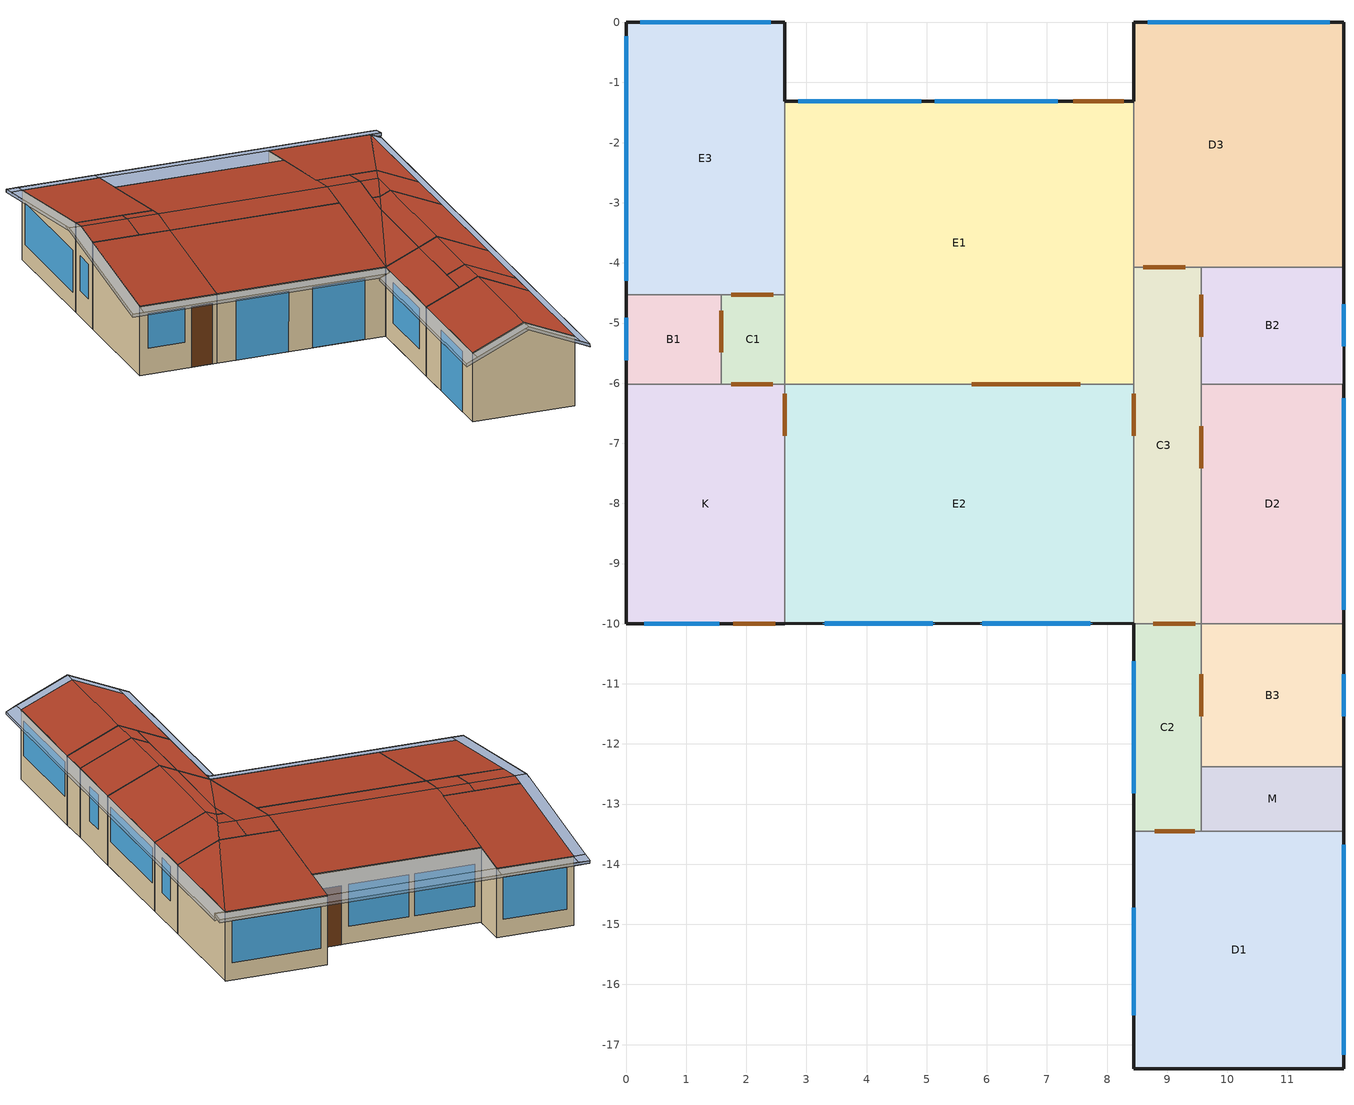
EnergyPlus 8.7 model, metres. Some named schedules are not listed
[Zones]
C1
 floor othersideconditionsmodel (Exterior Floor): 2.64,-6.02 1.59,-6.02 1.59,-4.53 2.64,-4.53 z0
 wall to E3 (Interior Wall): 2.64,-4.53 1.59,-4.53 z0:3.1
 wall to B1 (Interior Wall): 1.59,-4.53,0 1.59,-6.02,0 1.59,-6.02,3.01 1.59,-5,3.17 1.59,-4.53,3.1
 wall to K (Interior Wall): 1.59,-6.02 2.64,-6.02 z0:3.01
 wall to E1 (Interior Wall): 2.64,-6.02,0 2.64,-4.53,0 2.64,-4.53,3.1 2.64,-5,3.17 2.64,-6.02,3.01
 door inside (Interior Door): 2.45,-4.53 1.75,-4.53 / 1.59,-4.79 1.59,-5.49 / 1.75,-6.02 2.44,-6.02 z0:2.05
 roof outside (Exterior Roof): 2.64,-4.53,3.1 1.59,-4.53,3.1 1.59,-5,3.17 2.64,-5,3.17; 1.59,-6.02,3.01 2.64,-6.02,3.01 2.64,-5,3.17 1.59,-5,3.17
E3
 floor othersideconditionsmodel (Exterior Floor): 2.64,-4.53 0,-4.53 0,0 2.64,0 z0
 wall outside (Exterior Wall): 2.64,0 0,0 z0:2.4; 0,0,0 0,-4.53,0 0,-4.53,3.1 0,0,2.4; 2.64,-1.31,0 2.64,0,0 2.64,0,2.4 2.64,-1.31,2.6
 wall to B1 (Interior Wall): 0,-4.53 1.59,-4.53 z0:3.1
 wall to E1 (Interior Wall): 2.64,-4.53,0 2.64,-1.31,0 2.64,-1.31,2.6 2.64,-4.53,3.1
 window (Exterior Window): 2.41,0 0.24,0 / 0,-0.23 0,-4.3 z0.6:2.05
 roof outside (Exterior Roof): 2.64,0,2.4 0,0,2.4 0,-4.53,3.1 2.64,-4.53,3.1
B1
 floor othersideconditionsmodel (Exterior Floor): 1.59,-6.02 0,-6.02 0,-4.53 1.59,-4.53 z0
 wall outside (Exterior Wall): 0,-4.53,0 0,-6.02,0 0,-6.02,3.01 0,-5,3.17 0,-4.53,3.1
 wall to K (Interior Wall): 0,-6.02 1.59,-6.02 z0:3.01
 window (Exterior Window): 0,-4.92 0,-5.62 z0.9:2.1
 roof outside (Exterior Roof): 0,-6.02,3.01 1.59,-6.02,3.01 1.59,-5,3.17 0,-5,3.17; 1.59,-4.53,3.1 0,-4.53,3.1 0,-5,3.17 1.59,-5,3.17
K
 floor othersideconditionsmodel (Exterior Floor): 2.64,-10 0,-10 0,-6.02 2.64,-6.02 z0
 wall outside (Exterior Wall): 0,-10 2.64,-10 z0:2.4; 0,-6.02,0 0,-10,0 0,-10,2.4 0,-6.02,3.01
 wall to E2 (Interior Wall): 2.64,-9.99,0 2.64,-6.02,0 2.64,-6.02,3.01 2.64,-10,2.4
 window (Exterior Window): 0.3,-10 1.55,-10 z0.9:2.1
 door (Exterior Door): 1.78,-10 2.48,-10 z0:2.1
 door inside (Interior Door): 2.64,-6.87 2.64,-6.18 z0:2.05
 roof outside (Exterior Roof): 0,-10,2.4 2.64,-10,2.4 2.64,-6.02,3.01 0,-6.02,3.01
E1
 floor othersideconditionsmodel (Exterior Floor): 8.44,-6.02 2.64,-6.02 2.64,-1.31 8.44,-1.31 z0
 wall outside (Exterior Wall): 8.44,-1.31 2.64,-1.31 z0:2.6
 wall to E2 (Interior Wall): 2.64,-6.02 8.44,-6.02 z0:3.01
 wall to C3 (Interior Wall): 8.44,-6.02,0 8.44,-4.07,0 8.44,-4.07,3.03 8.44,-5,3.17 8.44,-6.02,3.01
 wall to D3 (Interior Wall): 8.44,-4.07,0 8.44,-1.31,0 8.44,-1.31,2.6 8.44,-4.07,3.03
 window (Exterior Window): 4.91,-1.31 2.86,-1.31 / 7.18,-1.31 5.13,-1.31 z0.6:2.05
 door (Exterior Door): 8.28,-1.31 7.43,-1.31 z0:2.05
 door inside (Interior Door): 5.75,-6.02 7.55,-6.02 z0:2.05
 roof outside (Exterior Roof): 8.44,-1.31,2.6 2.64,-1.31,2.6 2.64,-5,3.17 8.44,-5,3.17; 2.64,-6.02,3.01 8.44,-6.02,3.01 8.44,-5,3.17 2.64,-5,3.17
E2
 floor othersideconditionsmodel (Exterior Floor): 8.44,-9.99 2.64,-9.99 2.64,-6.02 8.44,-6.02 z0
 wall outside (Exterior Wall): 2.64,-9.99,0 8.44,-9.99,0 8.44,-10,2.4 2.64,-10,2.4
 wall to C3 (Interior Wall): 8.44,-9.99,0 8.44,-6.02,0 8.44,-6.02,3.01 8.44,-10,2.4
 window x2 (Exterior Window): 3.3,-9.99,0 5.1,-9.99,0 5.1,-10,2.1 3.3,-10,2.1
 window (Exterior Window): 5.93,-9.99,0.01 7.72,-9.99,0.01 7.72,-10,2.1 5.93,-10,2.1
 door inside (Interior Door): 8.44,-6.87 8.44,-6.18 z0:2.05
 roof outside (Exterior Roof): 2.64,-10,2.4 8.44,-10,2.4 8.44,-6.02,3.01 2.64,-6.02,3.01
C3
 floor othersideconditionsmodel (Exterior Floor): 9.57,-10 8.44,-10 9.57,-6.78 z0; 8.44,-9.99 8.44,-4.07 9.57,-4.07 9.57,-6.78 z0
 wall to D2 (Interior Wall): 9.57,-10 9.57,-7.42 / 9.57,-6.72 9.57,-6.02 z0:1.03; 9.57,-6.72 9.57,-6.02 z1.03:2.05; 9.57,-7.42 9.57,-6.72 z0:2.05; 9.57,-10,2.4 9.57,-6.78,2.9 9.57,-10,2.9; 9.57,-7.42,2.05 9.57,-6.02,2.05 9.57,-6.02,3.01 9.57,-7.42,2.8; 9.57,-10,1.03 9.57,-7.42,1.03 9.57,-7.42,2.8 9.57,-10,2.4
 wall to C2 (Interior Wall): 8.44,-10,0 9.57,-10,0 9.57,-10,2.9 8.44,-10,2.4
 wall to B2 (Interior Wall): 9.57,-6.02,0 9.57,-4.07,0 9.57,-4.07,3.03 9.57,-5,3.17 9.57,-6.02,3.01
 wall to D3 (Interior Wall): 9.57,-4.07 8.44,-4.07 z0:3.03
 door inside (Interior Door): 9.57,-7.41 9.57,-6.72 / 8.77,-10 9.47,-10 / 9.57,-5.22 9.57,-4.53 / 9.3,-4.07 8.6,-4.07 z0:2.05
 roof outside (Exterior Roof): 9.57,-6.78,2.9 8.44,-10,2.4 9.57,-10,2.9; 8.44,-10,2.4 9.57,-6.78,2.9 9.57,-5,3.17 8.44,-5,3.17; 9.57,-4.07,3.03 8.44,-4.07,3.03 8.44,-5,3.17 9.57,-5,3.17
D3
 floor othersideconditionsmodel (Exterior Floor): 11.94,-4.07 10.52,-4.07 11.94,-0.01 z0; 10.52,-4.07 8.44,-4.07 8.44,0 11.94,0 z0
 wall outside (Exterior Wall): 11.94,-4.07 11.94,-0.01 11.94,0 8.44,0 z0:2.4; 8.44,0,0 8.44,-1.31,0 8.44,-1.31,2.6 8.44,0,2.4
 wall to B2 (Interior Wall): 9.57,-4.07,0 11.94,-4.07,0 11.94,-4.07,2.4 10.52,-4.07,3.03 9.57,-4.07,3.03
 window (Exterior Window): 11.71,0 8.68,0 z0.6:2.05
 roof outside (Exterior Roof): 11.94,-4.07,2.4 11.94,-0.01,2.4 10.52,-4.07,3.03; 11.94,0,2.4 8.44,0,2.4 8.44,-4.07,3.03 10.52,-4.07,3.03
M
 floor othersideconditionsmodel (Exterior Floor): 11.94,-13.45 9.57,-13.45 9.57,-12.38 11.94,-12.38 z0
 wall outside (Exterior Wall): 11.94,-13.45 11.94,-12.38 z0:2.4
 wall to B3 (Interior Wall): 11.94,-12.38,0 9.57,-12.38,0 9.57,-12.38,2.9 10.19,-12.38,3.17 11.94,-12.38,2.4
 wall to C2 (Interior Wall): 9.57,-12.38 9.57,-13.45 z0:2.9
 wall to D1 (Interior Wall): 9.57,-13.45,0 11.94,-13.45,0 11.94,-13.45,2.4 10.19,-13.45,3.17 9.57,-13.45,2.9
 roof outside (Exterior Roof): 9.57,-12.38,2.9 9.57,-13.45,2.9 10.19,-13.45,3.17 10.19,-12.38,3.17; 11.94,-13.45,2.4 11.94,-12.38,2.4 10.19,-12.38,3.17 10.19,-13.45,3.17
B3
 floor othersideconditionsmodel (Exterior Floor): 11.94,-12.38 9.57,-12.38 9.57,-10 11.94,-10 z0
 wall outside (Exterior Wall): 11.94,-12.38 11.94,-10 z0:2.4
 wall to D2 (Interior Wall): 11.94,-10,0 9.57,-10,0 9.57,-10,2.9 10.19,-10,3.17 11.94,-10,2.4
 wall to C2 (Interior Wall): 9.57,-10 9.57,-12.38 z0:2.9
 window (Exterior Window): 11.94,-11.54 11.94,-10.84 z0.9:2.1
 door inside (Interior Door): 9.57,-10.84 9.57,-11.54 z0:2.05
 roof outside (Exterior Roof): 9.57,-10,2.9 9.57,-12.38,2.9 10.19,-12.38,3.17 10.19,-10,3.17; 11.94,-12.38,2.4 11.94,-10,2.4 10.19,-10,3.17 10.19,-12.38,3.17
C2
 floor othersideconditionsmodel (Exterior Floor): 9.57,-13.45 8.44,-13.45 8.44,-10 9.57,-10 z0
 wall outside (Exterior Wall): 8.44,-10 8.44,-13.45 z0:2.4
 wall to D1 (Interior Wall): 8.44,-13.45,0 9.57,-13.45,0 9.57,-13.45,2.9 8.44,-13.45,2.4
 window (Exterior Window): 8.44,-10.62 8.44,-12.82 z0.7:2.1
 door inside (Hueco): 8.79,-13.45 9.46,-13.45 z0.05:2.37
 roof outside (Exterior Roof): 8.44,-10,2.4 8.44,-13.45,2.4 9.57,-13.45,2.9 9.57,-10,2.9
D1
 floor othersideconditionsmodel (Exterior Floor): 11.94,-17.4 8.44,-17.4 8.44,-13.45 11.94,-13.45 z0
 wall outside (Exterior Wall): 8.44,-13.45 8.44,-17.4 / 11.94,-17.4 11.94,-13.45 z0:2.4; 8.44,-17.4,0 11.94,-17.4,0 11.94,-17.4,2.4 10.19,-17.4,3.17 8.44,-17.4,2.4
 window (Exterior Window): 8.44,-14.72 8.44,-16.52 z0:2.1; 11.94,-17.17 11.94,-13.68 z0.9:2.1
 roof outside (Exterior Roof): 8.44,-13.45,2.4 8.44,-17.4,2.4 10.19,-17.4,3.17 10.19,-13.45,3.17; 11.94,-17.4,2.4 11.94,-13.45,2.4 10.19,-13.45,3.17 10.19,-17.4,3.17
D2
 floor othersideconditionsmodel (Exterior Floor): 11.94,-10 9.57,-10 9.57,-6.02 11.94,-6.02 z0
 wall outside (Exterior Wall): 11.94,-10 11.94,-6.02 z0:2.4
 wall to B2 (Interior Wall): 9.83,-6.02,3.01 9.57,-6.02,2.9 9.57,-6.02,3.01; 11.94,-6.02,0 9.57,-6.02,0 9.57,-6.02,2.9 10.19,-6.02,3.17 11.94,-6.02,2.4
 window (Exterior Window): 11.94,-9.77 11.94,-6.25 z0.9:2.1
 roof outside (Exterior Roof): 11.94,-10,2.4 11.94,-6.02,2.4 10.19,-6.02,3.17 10.19,-10,3.17; 9.83,-6.02,3.01 9.57,-6.78,2.9 9.57,-10,2.9 10.19,-10,3.17 10.19,-6.02,3.17; 9.57,-6.78,2.9 9.83,-6.02,3.01 9.57,-6.02,3.01
B2
 floor othersideconditionsmodel (Exterior Floor): 11.94,-6.02 9.57,-6.02 9.57,-4.07 11.94,-4.07 z0
 wall outside (Exterior Wall): 11.94,-6.02 11.94,-4.07 z0:2.4
 window (Exterior Window): 11.94,-5.38 11.94,-4.68 z0.9:2.1
 roof outside (Exterior Roof): 11.94,-6.02,2.4 11.94,-4.07,2.4 10.52,-4.07,3.03 10.19,-5,3.17 10.19,-6.02,3.17; 10.19,-5,3.17 9.83,-6.02,3.01 10.19,-6.02,3.17; 9.57,-6.02,3.01 9.83,-6.02,3.01 10.19,-5,3.17 9.57,-5,3.17; 10.52,-4.07,3.03 9.57,-4.07,3.03 9.57,-5,3.17 10.19,-5,3.17
shading: 12.3,0.4 -0.4,0.4 / -0.4,-10.4 8.44,-10.4 z2.24:2.34; 0,0 2.64,0 / 8.44,0 12.3,0 / 8.44,-10 0,-10 / 8.44,-17.4 8.44,-10.4 / 11.94,-0.01 11.94,-17.4 z2.3:2.4; 2.64,-1.31 8.44,-1.31 z2.5:2.6; 8.07,-10.4 8.07,-17.8 / 12.3,-17.8 12.3,-0.01 z2.14:2.24; -0.4,0.4,2.24 -0.4,-5,3.07 -0.4,-4.68,3.12 -0.4,0.4,2.34; -0.4,-4.68,3.12 -0.4,-10.4,2.24 -0.4,-10.4,2.34 -0.4,-5,3.17; 0,0,2.4 -0.4,0,2.4 -0.4,-5,3.17 0,-5,3.17; 8.44,0,2.4 2.64,0,2.4 2.64,-1.31,2.6 8.44,-1.31,2.6; 12.3,0.4,2.34 2.64,0.4,2.34 2.64,0,2.4 12.3,0,2.4; 2.64,0,2.3 8.44,0,2.3 8.44,-1.31,2.5 2.64,-1.31,2.5; 0,0.4,2.24 12.3,0.4,2.24 12.3,0,2.3 0,0,2.3; -0.4,0.4,2.24 0,0.4,2.24 0,-5,3.07 -0.4,-5,3.07; 0,-10,2.3 -0.4,-10,2.3 -0.4,-5,3.07 0,-5,3.07; 8.44,-10.4,2.24 -0.4,-10.4,2.24 -0.4,-10,2.3 8.44,-10,2.3; 0,-10.4,2.34 8.44,-10.4,2.34 8.44,-10,2.4 0,-10,2.4; -0.4,-10.4,2.34 0,-10.4,2.34 0,-5,3.17 -0.4,-5,3.17; 12.3,0,2.3 12.3,0.4,2.24 12.3,0.4,2.34 12.3,0,2.4; 0,-10,2.3 0,-5,3.07 0,-5.32,3.12 0,-10,2.4; 0,-5.32,3.12 0,0,2.3 0,0,2.4 0,-5,3.17; 2.64,0,2.3 2.64,-1.31,2.5 2.64,-1.31,2.6 2.64,0,2.4; 8.44,-1.31,2.5 8.44,0,2.3 8.44,0,2.4 8.44,-1.31,2.6; 8.44,-10.4,2.24 8.44,-10,2.3 8.44,-10,2.4 8.44,-10.4,2.34; 8.07,-17.4,2.14 8.07,-10.4,2.14 8.44,-10.4,2.3 8.44,-17.4,2.3; 8.07,-17.8,2.14 8.07,-17.4,2.14 10.19,-17.4,3.07 10.19,-17.8,3.07; 11.94,-17.4,2.3 10.19,-17.4,3.07 10.3,-17.4,3.12 11.94,-17.4,2.4; 10.3,-17.4,3.12 8.44,-17.4,2.3 8.44,-17.4,2.4 10.19,-17.4,3.17; 8.44,-10.4,2.3 8.07,-10.4,2.14 8.07,-10.4,2.24 8.44,-10.4,2.4; 8.44,-17.4,2.4 8.44,-17.8,2.4 10.19,-17.8,3.17 10.19,-17.4,3.17; 8.07,-10.4,2.24 8.07,-17.8,2.24 8.44,-17.8,2.4 8.44,-10.4,2.4; 8.07,-17.8,2.14 10.19,-17.8,3.07 10.08,-17.8,3.12 8.07,-17.8,2.24; 10.08,-17.8,3.12 12.3,-17.8,2.14 12.3,-17.8,2.24 10.19,-17.8,3.17; 11.94,-17.4,2.3 11.94,-17.8,2.3 10.19,-17.8,3.07 10.19,-17.4,3.07; 11.94,-17.8,2.4 11.94,-17.4,2.4 10.19,-17.4,3.17 10.19,-17.8,3.17; 12.3,-17.8,2.24 12.3,-0.01,2.24 11.94,-0.01,2.4 11.94,-17.8,2.4; 12.3,-0.01,2.14 12.3,-17.8,2.14 11.94,-17.8,2.3 11.94,-0.01,2.3; 12.3,-0.01,2.14 11.94,-0.01,2.3 11.94,-0.01,2.4 12.3,-0.01,2.24; 2.64,0.4,2.34 0,0.4,2.34 0,0,2.4 2.64,0,2.4; 0,0.4,2.34 -0.4,0.4,2.34 -0.4,0,2.4 0,0,2.4
[Building]
Building: North Axis {deg}=0; Terrain=Suburbs; Loads Convergence Tolerance Value=0.04; Temperature Convergence Tolerance Value {deltaC}=0.4; Solar Distribution=FullExterior; Maximum Number of Warmup Days=25; Minimum Number of Warmup Days=6
[Site:Location]
Template: Latitude {deg}=0; Longitude {deg}=0; Time Zone {hr}=0; Elevation {m}=0
[Site:WeatherStation]
Wind Sensor Height Above Ground {m}=20; Wind Speed Profile Exponent=0.14; Wind Speed Profile Boundary Layer Thickness {m}=270; Air Temperature Sensor Height Above Ground {m}=1.5
[Site:HeightVariation]
Wind Speed Profile Exponent=0.22; Wind Speed Profile Boundary Layer Thickness {m}=370; Air Temperature Gradient Coefficient {K/m}=0.0065
[Site:GroundTemperature:Shallow]
21.93, 20.89, 18.9, 17.02, 13.49, 11.64, 11.15, 12.12, 14.32, 17.05, 19.72, 21.47
[Site:GroundTemperature:Undisturbed:KusudaAchenbach]
GroundTemp_KA: 1.5, 1500, 2085
[Site:GroundDomain:Slab]
Base: 10, 0.579258, 5, 1.5, 2800, 850, 30, 50, Site:GroundTemperature:Undisturbed:KusudaAchenbach, GroundTemp_KA, 0, GroundCoupled_OSC, OnGrade, No, Full, No, Hourly, 1.6, 6
[Material]
Name | Roughness | Thickness {m} | Conductivity {W/m-K} | Density {kg/m3} | Specific Heat {J/kg-K} | Thermal Absorptance | Solar Absorptance | Visible Absorptance
Baldosa ceramica | Smooth | 0.005 | 1 | 2000 | 800 | 0.95 | 0.45 | 0.45
Cahapa acero (1mm) | Smooth | 0.001 | 50 | 7800 | 450 | 0.25 | 0.8 | 0.8
Contrapiso hormigon (8cm) | MediumSmooth | 0.08 | 1.35 | 2000 | 1000 | 0.9 | 0.5 | 0.5
MDF (5mm) | MediumSmooth | 0.005 | 0.14 | 600 | 1700 | 0.6 | 0.9 | 0.9
Mortero (2cm) | Smooth | 0.02 | 0.41 | 999 | 1000 | 0.9 | 0.5 | 0.5
Ladrillo de campo (12cm) | MediumRough | 0.12 | 0.65 | 1300 | 1000 | 0.93 | 0.55 | 0.55
MatExtWall | MediumRough | 0.2 | 0.1 | 1300 | 1000 | 0.9 | 0.1 | 0.1
MatExtRoof | MediumSmooth | 0.2 | 0.1 | 1300 | 1000 | 0.9 | 0.1 | 0.1
[Material:InfraredTransparent]
IRTMaterial
[Material:AirGap]
Camara de aire (3cm): Thermal Resistance {m2-K/W}=0.18
[WindowMaterial:Glazing]
Vidrio 5mm: Optical Data Type=SpectralAverage; Thickness {m}=0.005; Solar Transmittance at Normal Incidence=0.88; Front Side Solar Reflectance at Normal Incidence=0.0808; Back Side Solar Reflectance at Normal Incidence=0.0808; Visible Transmittance at Normal Incidence=0.88; Front Side Visible Reflectance at Normal Incidence=0.0808; Back Side Visible Reflectance at Normal Incidence=0.0808; Infrared Transmittance at Normal Incidence=0; Front Side Infrared Hemispherical Emissivity=0.84; Back Side Infrared Hemispherical Emissivity=0.84; Conductivity {W/m-K}=1.4; Dirt Correction Factor for Solar and Visible Transmittance=1; Solar Diffusing=No; Young's modulus {Pa}=72000000000; Poisson's ratio=0.22
[WindowMaterial:Blind]
ProtB1: Slat Orientation=Horizontal; Slat Width {m}=0.035; Slat Separation {m}=0.035; Slat Thickness {m}=0.002; Slat Angle {deg}=0; Slat Conductivity {W/m-K}=0.17; Slat Beam Solar Transmittance=0; Front Side Slat Beam Solar Reflectance=0.8; Back Side Slat Beam Solar Reflectance=0.8; Slat Diffuse Solar Transmittance=0; Front Side Slat Diffuse Solar Reflectance=0.8; Back Side Slat Diffuse Solar Reflectance=0.8; Slat Beam Visible Transmittance=0; Front Side Slat Beam Visible Reflectance=0.8; Back Side Slat Beam Visible Reflectance=0.8; Slat Diffuse Visible Transmittance=0; Front Side Slat Diffuse Visible Reflectance=0.8; Back Side Slat Diffuse Visible Reflectance=0.8; Slat Infrared Hemispherical Transmittance=0; Front Side Slat Infrared Hemispherical Emissivity=0.9; Back Side Slat Infrared Hemispherical Emissivity=0.9; Blind to Glass Distance {m}=0.05; Blind Top Opening Multiplier=0; Blind Bottom Opening Multiplier=0; Blind Left Side Opening Multiplier=0; Blind Right Side Opening Multiplier=0
[Construction]
Exterior Floor: Contrapiso hormigon (8cm), Mortero (2cm), Baldosa ceramica
Exterior Window: Vidrio 5mm
Exterior Door: Cahapa acero (1mm)
Interior Door: MDF (5mm), Camara de aire (3cm), MDF (5mm)
Hueco: IRTMaterial
Interior Wall: Ladrillo de campo (12cm)
Exterior Wall: MatExtWall
Exterior Roof: MatExtRoof
[WindowProperty:ShadingControl] Shading Type=ExteriorBlind; Shading Control Is Scheduled=No; Glare Control Is Active=No; Shading Device Material=ProtB1; Type of Slat Angle Control for Blinds=FixedSlatAngle
Name | Shading Control Type | Setpoint {W/m2, W or deg C} | Setpoint 2 {W/m2 or deg C}
ControlProtB1_occup | OnNightAndOnDayIfCoolingAndHighSolarOnWindow | 300 | 0
ControlProtB1_unoccup | OnIfHighZoneAirTempAndHighSolarOnWindow | 23 | 300
[Zone] Type=1; Multiplier=1; Zone Inside Convection Algorithm=TARP; Part of Total Floor Area=Yes
Name | Volume {m3} | Floor Area {m2}
C1 | 3.8353 | 1.2751
E3 | 24.6503 | 9.2456
B1 | 5.0303 | 1.6724
K | 21.6839 | 8.2633
E1 | 70.2909 | 24.67
E2 | 53.9821 | 20.5499
M | 5.3451 | 1.9115
D1 | 28.5443 | 10.411
D2 | 21.7579 | 7.7802
B3 | 12.726 | 4.551
C2 | 6.6169 | 2.5534
C3 | 16.2172 | 6.4246
D3 | 29.4577 | 14.2386
B2 | 10.3789 | 3.6735
[SurfaceProperty:OtherSideConditionsModel]
GroundCoupled_OSC: Type of Modeling=GroundCoupledSurface
[ZoneControl:Thermostat]
HVACThermostat: Zone or ZoneList=ZonasHVAC; Control Type Schedule=Siempre4; Control 1=DualSP
[ThermostatSetpoint:DualSetpoint]
DualSP: Heating Setpoint Temperature Schedule=Set Heating; Cooling Setpoint Temperature Schedule=Set Cooling
[Schedule:Compact]
Siempre4: Through: 12/31, For: AllDays, Until: 24:00, 4
Set Heating; Set Cooling: Through: 12/31, For: AllDays, Until: 24:00, 0
[AirflowNetwork:SimulationControl]
Filtraciones: AirflowNetwork Control=MultizoneWithoutDistribution; Wind Pressure Coefficient Type=SurfaceAverageCalculation; Height Selection for Local Wind Pressure Calculation=OpeningHeight; Building Type=LowRise; Maximum Number of Iterations=1000; Initialization Type=ZeroNodePressures; Relative Airflow Convergence Tolerance=0.001; Absolute Airflow Convergence Tolerance {kg/s}=1e-05; Convergence Acceleration Limit=-0.5; Ratio of Building Width Along Short Axis to Width Along Long Axis=0.579258; Height Dependence of External Node Temperature=No
[AirflowNetwork:MultiZone:Zone] Minimum Venting Open Factor=0; Indoor and Outdoor Temperature Difference Lower Limit For Maximum Venting Open Factor {deltaC}=0; Indoor and Outdoor Temperature Difference Upper Limit for Minimum Venting Open Factor {deltaC}=100; Indoor and Outdoor Enthalpy Difference Lower Limit For Maximum Venting Open Factor {deltaJ/kg}=0; Indoor and Outdoor Enthalpy Difference Upper Limit for Minimum Venting Open Factor {deltaJ/kg}=300000; Venting Availability Schedule=OcupacionCasa; Single Sided Wind Pressure Coefficient Algorithm=Standard; Facade Width {m}=10
C1; E3; B1; K; E1; E2; D1; D2; B3; C2; C3; D3; B2
[AirflowNetwork:MultiZone:Surface] Window/Door Opening Factor, or Crack Factor=1; Minimum Venting Open Factor=0; Indoor and Outdoor Temperature Difference Lower Limit For Maximum Venting Open Factor {deltaC}=0; Indoor and Outdoor Temperature Difference Upper Limit for Minimum Venting Open Factor {deltaC}=100; Indoor and Outdoor Enthalpy Difference Lower Limit For Maximum Venting Open Factor {deltaJ/kg}=0; Indoor and Outdoor Enthalpy Difference Upper Limit for Minimum Venting Open Factor {deltaJ/kg}=300000; Equivalent Rectangle Method=PolygonHeight; Equivalent Rectangle Aspect Ratio=1
Name | Leakage Component | Ventilation Control Mode | Ventilation Control Zone Temperature Setpoint Schedule | Venting Availability Schedule
Block:E3_Partition_4_0_0_0_0_0_Door_10002; Block:E1_Partition_4_0_0_0_0_0_Door; Block:E2_Partition_4_0_0_0_0_0_Door; Block:D1_Partition_1_0_0_0_0_0_Hole; Block:D2_Partition_4_0_6_0_6_0_Door; Block:C2_Partition_2_1_0_0_0_0_Door; Block:D3_Partition_7_0_0_0_0_0_Door_10042 | tipoPA | AdjacentTemperature | Set Cooling | Siempre1
Block:C1_Partition_2_0_0_0_0_0_Door; Block:C1_Partition_3_0_0_0_0_0_Door; Block:E2_Partition_2_0_0_0_0_0_Door_10012; Block:C2_Partition_5_0_0_0_0_0_Door_10036; Block:C3_Partition_8_0_0_0_0_0_Door | tipoPA | AdjacentTemperature | Set Cooling | Siempre0
Block:B1_Wall_1_0_0_0_0_0_Win; Block:E1_Wall_1_0_0_1_0_0_Win; Block:E2_Wall_3_0_0_0_0_1_Win; Block:D1_Wall_3_0_0_0_0_0_Win; Block:B3_Wall_4_0_0_0_0_0_Win; Block:B2_Wall_1_0_0_0_0_0_Win | tipoV | Temperature | Set Cooling | OcupacionCasa
Block:K_Wall_4_0_0_1_0_0_Door; Block:E1_Wall_1_0_0_0_0_1_Door | tipoPB | NoVent
Block:C1_Roof_5_0_0 | TechoBlock:C1_Roof_5_0_0 | NoVent
Block:C1_Roof_6_0_0 | TechoBlock:C1_Roof_6_0_0 | NoVent
Block:E3_Roof_7_0_0 | TechoBlock:E3_Roof_7_0_0 | NoVent
Block:B1_Roof_5_0_0 | TechoBlock:B1_Roof_5_0_0 | NoVent
Block:B1_Roof_6_0_0 | TechoBlock:B1_Roof_6_0_0 | NoVent
Block:K_Roof_6_0_0 | TechoBlock:K_Roof_6_0_0 | NoVent
Block:E1_Roof_7_0_0 | TechoBlock:E1_Roof_7_0_0 | NoVent
Block:E1_Roof_8_0_0 | TechoBlock:E1_Roof_8_0_0 | NoVent
Block:E2_Roof_5_0_0 | TechoBlock:E2_Roof_5_0_0 | NoVent
Block:D1_Roof_6_0_0 | TechoBlock:D1_Roof_6_0_0 | NoVent
Block:D1_Roof_7_0_0 | TechoBlock:D1_Roof_7_0_0 | NoVent
Block:D2_Roof_5_0_0 | TechoBlock:D2_Roof_5_0_0 | NoVent
Block:D2_Roof_6_0_0 | TechoBlock:D2_Roof_6_0_0 | NoVent
Block:D2_Roof_7_0_0 | TechoBlock:D2_Roof_7_0_0 | NoVent
Block:B3_Roof_5_0_0 | TechoBlock:B3_Roof_5_0_0 | NoVent
Block:B3_Roof_6_0_0 | TechoBlock:B3_Roof_6_0_0 | NoVent
Block:C2_Roof_6_0_0 | TechoBlock:C2_Roof_6_0_0 | NoVent
Block:C3_Roof_10_0_0 | TechoBlock:C3_Roof_10_0_0 | NoVent
Block:C3_Roof_11_0_0 | TechoBlock:C3_Roof_11_0_0 | NoVent
Block:C3_Roof_12_0_0 | TechoBlock:C3_Roof_12_0_0 | NoVent
Block:D3_Roof_9_0_0 | TechoBlock:D3_Roof_9_0_0 | NoVent
Block:D3_Roof_10_0_0 | TechoBlock:D3_Roof_10_0_0 | NoVent
Block:B2_Roof_5_0_0 | TechoBlock:B2_Roof_5_0_0 | NoVent
Block:B2_Roof_6_0_0 | TechoBlock:B2_Roof_6_0_0 | NoVent
Block:B2_Roof_7_0_0 | TechoBlock:B2_Roof_7_0_0 | NoVent
Block:B2_Roof_8_0_0 | TechoBlock:B2_Roof_8_0_0 | NoVent
6D6E80; C78A5B; 1F120A; EC31EF; 823A43; 57C425; 23CA51; 19BC82 | tipoV | Temperature | Set Cooling
[AirflowNetwork:MultiZone:ReferenceCrackConditions]
Referencia: Reference Temperature {C}=20; Reference Barometric Pressure {Pa}=101325
[AirflowNetwork:MultiZone:Surface:Crack] Air Mass Flow Exponent=0.7; Reference Crack Conditions=Referencia
Name | Air Mass Flow Coefficient at Reference Conditions {kg/s}
TechoBlock:C1_Roof_5_0_0 | 9.87853e-05
TechoBlock:C1_Roof_6_0_0 | 0.000213823
TechoBlock:E3_Roof_7_0_0 | 0.00238874
TechoBlock:B1_Roof_5_0_0 | 0.000321529
TechoBlock:B1_Roof_6_0_0 | 0.000148545
TechoBlock:K_Roof_6_0_0 | 0.00210072
TechoBlock:E1_Roof_7_0_0 | 0.00427144
TechoBlock:E1_Roof_8_0_0 | 0.00117641
TechoBlock:E2_Roof_5_0_0 | 0.00461566
TechoBlock:D1_Roof_6_0_0; TechoBlock:D1_Roof_7_0_0 | 0.00149059
TechoBlock:D2_Roof_5_0_0 | 0.00150363
TechoBlock:D2_Roof_6_0_0 | 0.000513388
TechoBlock:D2_Roof_7_0_0 | 2.0463e-05
TechoBlock:B3_Roof_5_0_0 | 0.000319919
TechoBlock:B3_Roof_6_0_0 | 0.000898329
TechoBlock:C2_Roof_6_0_0 | 0.000838263
TechoBlock:C3_Roof_10_0_0 | 0.000391112
TechoBlock:C3_Roof_11_0_0 | 0.000762185
TechoBlock:C3_Roof_12_0_0 | 0.000208816
TechoBlock:D3_Roof_9_0_0 | 0.000623349
TechoBlock:D3_Roof_10_0_0 | 0.00226448
TechoBlock:B2_Roof_5_0_0 | 0.000701273
TechoBlock:B2_Roof_6_0_0 | 3.89104e-05
TechoBlock:B2_Roof_7_0_0 | 9.03449e-05
TechoBlock:B2_Roof_8_0_0 | 0.000145833
[AirflowNetwork:MultiZone:Component:SimpleOpening] Minimum Density Difference for Two-Way Flow {kg/m3}=0.0001; Discharge Coefficient=0.6
Name | Air Mass Flow Coefficient When Opening is Closed {kg/s-m} | Air Mass Flow Exponent When Opening is Closed
tipoV | 0.000898 | 0.682
tipoPA | 0.001896 | 0.59
tipoPB | 4.56e-05 | 0.66
tipoPC | 0.001584 | 0.59
[AirflowNetwork:MultiZone:Component:HorizontalOpening]
HuecoEscalera: Air Mass Flow Coefficient When Opening is Closed {kg/s-m}=0.001896; Air Mass Flow Exponent When Opening is Closed=0.59; Sloping Plane Angle {deg}=35; Discharge Coefficient=1
